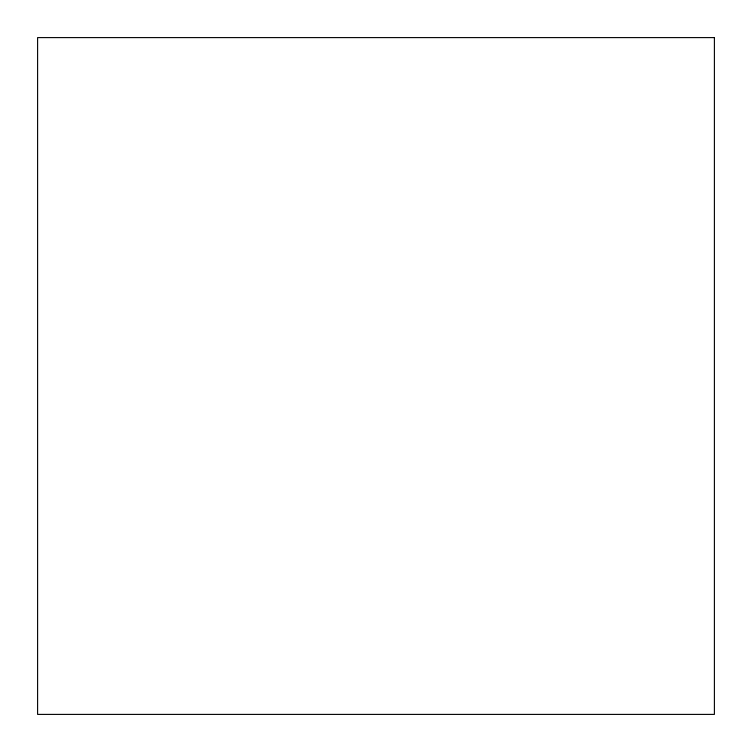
<?xml version="1.0" encoding="UTF-8"?>
<svg xmlns="http://www.w3.org/2000/svg" width="752" height="752" viewBox="0 0 752 752"><rect width="100%" height="100%" fill="white"/><g stroke="black" fill="none" stroke-linecap="round" stroke-linejoin="round"><path stroke-width="1.13" d="M714.4 37.6L37.6 37.6L37.6 714.4L714.4 714.4L714.4 37.6"/></g></svg>
